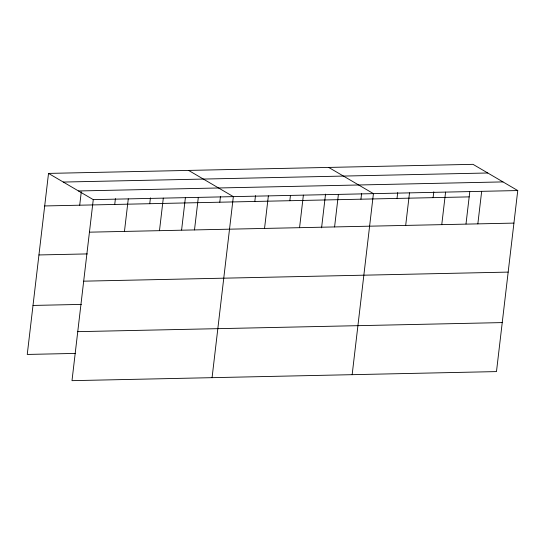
<?xml version="1.0" encoding="UTF-8"?>
<svg xmlns="http://www.w3.org/2000/svg" width="545" height="545" viewBox="0 0 545 545"><rect width="100%" height="100%" fill="white"/><g stroke="black" fill="none" stroke-linecap="round" stroke-linejoin="round"><path stroke-width="0.82" d="M48.519 173.405L93.263 199.627L71.995 380.662L496.481 371.595L517.75 190.559L473.006 164.338L48.519 173.405L27.25 354.441L75.612 353.405M79.713 205.199L81.28 191.847M114.736 204.45L115.417 198.612M124.458 231.421L128.286 198.877M149.752 203.707L150.44 197.862M159.481 230.671L163.302 198.128M181.601 229.99L185.361 197.951M194.497 229.922L198.326 197.379M219.792 202.209L220.48 196.37M212.073 377.671L233.342 196.636L188.597 170.415M254.815 201.459L255.503 195.621M264.543 228.43L268.365 195.887M289.838 200.71L290.424 195.703M299.559 227.681L303.381 195.137M321.577 227.844L325.542 194.122M334.582 226.931L338.404 194.388M360.94 199.197L361.621 193.352M352.159 374.681L373.427 193.639L328.676 167.417M397.019 198.421L397.707 192.583M405.684 225.419L409.506 192.869M433.098 197.651L433.786 191.813M441.763 224.642L445.585 192.099M466.002 223.92L469.77 191.874M477.842 223.872L481.671 191.329M63.281 182.057L487.768 172.99M78.494 190.968L502.987 181.907M93.263 199.627L517.75 190.559M44.697 205.949L469.184 196.881M89.441 232.17L513.928 223.103M38.94 254.951L87.295 253.916M83.685 281.172L508.172 272.105M33.007 305.438L81.368 304.403M77.751 331.66L502.238 322.592"/></g></svg>
